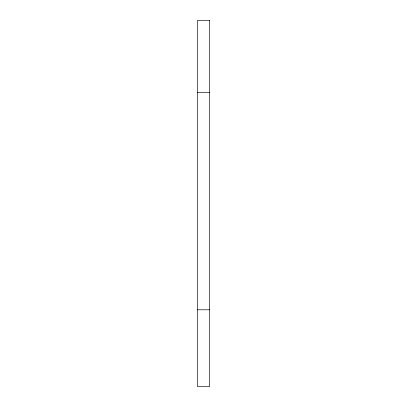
<?xml version="1.0" encoding="UTF-8"?>
<svg xmlns="http://www.w3.org/2000/svg" width="407" height="407" viewBox="0 0 407 407"><rect width="100%" height="100%" fill="white"/><g stroke="black" fill="none" stroke-linecap="round" stroke-linejoin="round"><path stroke-width="0.61" d="M197.497 92.409L209.503 92.409M197.497 309.788L209.503 309.788M209.503 20.35L197.497 20.35L197.497 386.65L209.503 386.65L209.503 20.35"/></g></svg>
